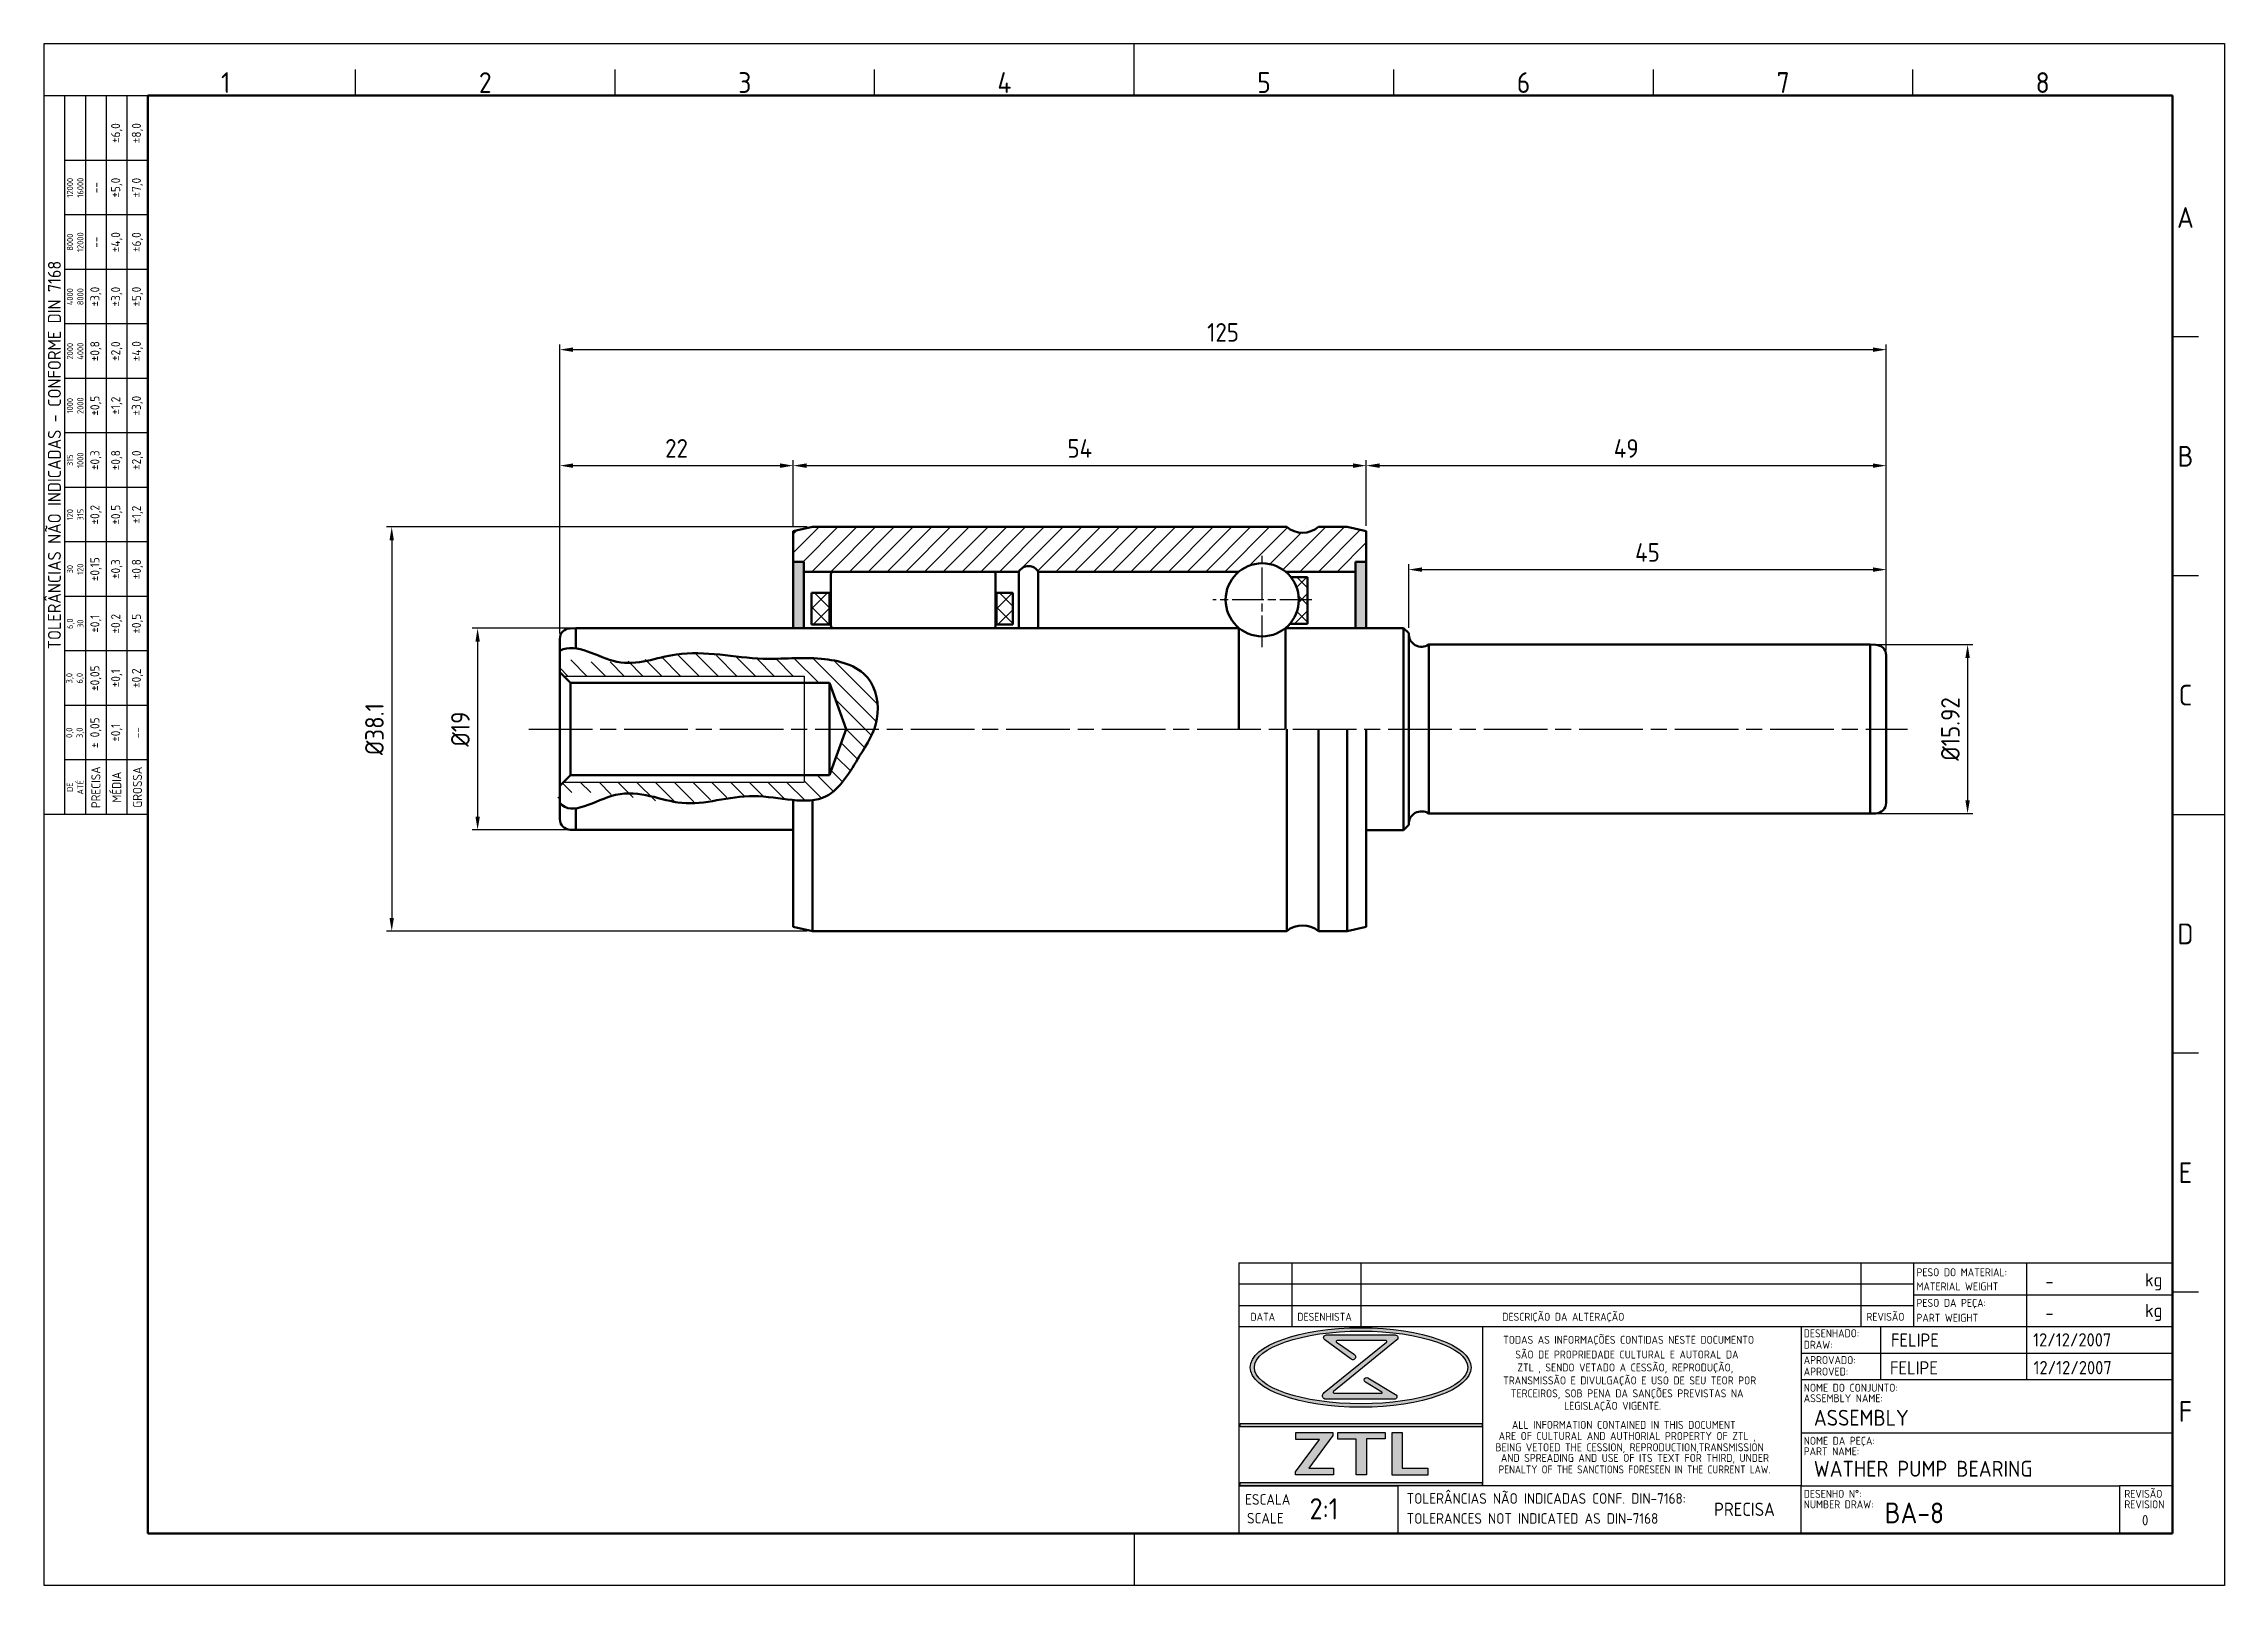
# Model space of a CAD drawing. Extents: x 0 to 205, y 0 to 145.
import ezdxf
from ezdxf.enums import TextEntityAlignment as Align

# ---------------------------------------------------------------- set-up
doc = ezdxf.new("R2010")
doc.units = 0
doc.header["$LTSCALE"] = 0.5
for name, pattern in [('AM_ISO02W050', [7.5, 6, -1.5]), ('AM_ISO08W050', [18, 12, -1.5, 3, -1.5]), ('AM_ISO08W050x2', [9, 6, -0.75, 1.5, -0.75])]:
    doc.linetypes.add(name, pattern=pattern)
doc.layers.get('0').update_dxf_attribs({"linetype": 'CONTINUOUS'})
doc.layers.get('Defpoints').update_dxf_attribs({"linetype": 'CONTINUOUS'})
for name, color, linetype, lineweight in [('AM_0', 7, 'CONTINUOUS', 50), ('AM_3', 6, 'AM_ISO02W050', 25), ('AM_5', 3, 'CONTINUOUS', 25), ('AM_7', 4, 'AM_ISO08W050', 25), ('AM_8', 1, 'CONTINUOUS', 25), ('AM_BOR', 7, 'CONTINUOUS', 50)]:
    doc.layers.add(name, color=color, linetype=linetype, lineweight=lineweight)
doc.styles.add('ACISOTS', font='isocp.shx', dxfattribs={"height": 1})
doc.styles.get("Standard").update_dxf_attribs({"font": 'ISOCP.SHX'})
doc.dimstyles.new('AM_ISO', dxfattribs={"dimtxt": 3.5, "dimasz": 2.5, "dimexe": 1, "dimexo": 1, "dimgap": 1.5, "dimtad": 1, "dimdsep": 46, "dimtxsty": 'Standard', "dimcen": 0, "dimclrd": 256, "dimclre": 256, "dimclrt": 2, "dimadec": 0, "dimazin": 2, "dimtp": 0.1, "dimtm": 0.1, "dimtfac": 0.71, "dimtdec": 3, "dimtmove": 0, "dimatfit": 3, "dimfxl": 1, "dimlwd": -1, "dimlwe": -1, "dimarcsym": 0})

# ---------------------------------------------------------------- blocks, each defined once
blk = doc.blocks.new('A3 ZTL')
for p, q in [((19.57, 280.82), (19.57, 9.78)), ((401.17, 280.82), (19.57, 280.82)), ((401.17, 9.78), (401.17, 280.82)), ((19.57, 9.78), (401.17, 9.78))]:
    blk.add_line(p, q)
at = {"layer": 'AM_BOR', "color": 135, "lineweight": 25}
for p, q in [((0, 0), (0, 290.61)), ((0, 290.61), (410.96, 290.61)), ((205.48, 280.82), (205.48, 290.61)), ((410.96, 290.61), (410.96, 0)), ((58.71, 280.82), (58.71, 285.71)), ((107.63, 280.82), (107.63, 285.71)), ((156.56, 280.82), (156.56, 285.71)), ((254.4, 280.82), (254.4, 285.71)), ((303.33, 280.82), (303.33, 285.71)), ((352.25, 280.82), (352.25, 285.71)), ((3.91, 145.3), (3.91, 280.82)), ((7.83, 280.82), (7.83, 145.3)), ((11.74, 280.82), (11.74, 145.3)), ((15.66, 145.3), (15.66, 280.82)), ((19.57, 268.59), (3.91, 268.59)), ((19.57, 258.32), (3.91, 258.32)), ((19.57, 248.04), (3.91, 248.04)), ((19.57, 237.77), (3.91, 237.77)), ((406.07, 235.32), (401.17, 235.32)), ((19.57, 227.5), (3.91, 227.5)), ((19.57, 217.22), (3.91, 217.22)), ((19.57, 206.95), (3.91, 206.95)), ((19.57, 196.67), (3.91, 196.67)), ((406.07, 190.31), (401.17, 190.31)), ((19.57, 186.4), (3.91, 186.4)), ((19.57, 176.13), (3.91, 176.13)), ((19.57, 165.85), (3.91, 165.85)), ((19.57, 155.58), (3.91, 155.58)), ((401.17, 145.3), (410.96, 145.3)), ((406.07, 100.29), (401.17, 100.29)), ((406.07, 55.28), (401.17, 55.28)), ((205.48, 9.78), (205.48, 0)), ((410.96, 0), (0, 0))]:
    blk.add_line(p, q, dxfattribs=at)
blk.add_lwpolyline([(19.57, 145.3), (0, 145.3), (0, 280.82), (19.57, 280.82)], close=True, dxfattribs=at)
at = {"layer": 'AM_BOR', "color": 135, "lineweight": 25, "style": 'ACISOTS'}
for s, p in [('1', (34.25, 283.27)), ('2', (83.17, 283.27)), ('3', (132.09, 283.27)), ('4', (181.02, 283.27)), ('5', (229.94, 283.27)), ('6', (278.86, 283.27)), ('7', (327.79, 283.27)), ('8', (376.71, 283.27)), ('A', (403.62, 257.83)), ('B', (403.62, 212.82)), ('C', (403.62, 167.81)), ('D', (403.62, 122.8)), ('E', (403.62, 77.79)), ('F', (403.62, 32.78))]:
    blk.add_text(s, height=3.91, dxfattribs=at).set_placement(p, align=Align.MIDDLE)
at = {"layer": 'AM_BOR', "color": 135, "lineweight": 25, "attachment_point": 5, "rotation": 90}
for s, insert, char_height, width in [('±6,0', (13.7, 273.73), 1.712, 10.274), ('±8,0', (17.61, 273.73), 1.712, 10.274), ('12000\\P16000', (5.87, 263.45), 1.174, 10.274), ('--', (9.78, 263.45), 1.712, 10.274), ('±5,0', (13.7, 263.45), 1.712, 10.274), ('±7,0', (17.61, 263.45), 1.712, 10.274), ('±4,0', (13.7, 253.18), 1.712, 10.274), ('±6,0', (17.61, 253.18), 1.712, 10.274), ('8000\\P12000', (5.87, 253.18), 1.174, 10.274), ('--', (9.78, 253.18), 1.712, 10.274), ('{\\Fisocp.shx|c0;TOLERÂNCIAS NÃO INDICADAS - CONFORME DIN 7168}', (1.96, 213.06), 2.4462, 135.5186), ('4000\\P8000', (5.87, 242.91), 1.174, 10.274), ('±3,0', (9.78, 242.91), 1.712, 10.274), ('±3,0', (13.7, 242.91), 1.712, 10.274), ('±5,0', (17.61, 242.91), 1.712, 10.274), ('±0,8', (9.78, 232.63), 1.712, 10.274), ('±2,0', (13.7, 232.63), 1.712, 10.274), ('±4,0', (17.61, 232.63), 1.712, 10.274), ('2000\\P4000', (5.87, 232.63), 1.174, 10.274), ('1000\\P2000', (5.87, 222.36), 1.174, 10.274), ('±0,5', (9.78, 222.36), 1.712, 10.274), ('±1,2', (13.7, 222.36), 1.712, 10.274), ('±3,0', (17.61, 222.36), 1.712, 10.274), ('±0,3', (9.78, 212.08), 1.712, 10.274), ('±0,8', (13.7, 212.08), 1.712, 10.274), ('±2,0', (17.61, 212.08), 1.712, 10.274), ('315\\P1000', (5.87, 212.08), 1.174, 10.274), ('120\\P315', (5.87, 201.81), 1.174, 10.274), ('±0,2', (9.78, 201.81), 1.712, 10.274), ('±0,5', (13.7, 201.81), 1.712, 10.274), ('±1,2', (17.61, 201.81), 1.712, 10.274), ('±0,15', (9.78, 191.54), 1.712, 10.274), ('±0,3', (13.7, 191.54), 1.712, 10.274), ('±0,8', (17.61, 191.54), 1.712, 10.274), ('30\\P120', (5.87, 191.54), 1.174, 10.274), ('6,0\\P30', (5.87, 181.26), 1.174, 10.274), ('±0,1', (9.78, 181.26), 1.712, 10.274), ('±0,2', (13.7, 181.26), 1.712, 10.274), ('±0,5', (17.61, 181.26), 1.712, 10.274), ('±0,05', (9.78, 170.99), 1.712, 10.274), ('±0,2', (17.61, 170.99), 1.712, 10.274), ('3,0\\P6,0', (5.87, 170.99), 1.174, 10.274), ('±0,1', (13.7, 170.99), 1.712, 10.274), ('0,0\\P3,0', (5.87, 160.71), 1.174, 10.274), ('± 0,05', (9.78, 160.71), 1.712, 10.274), ('\\pt4.69206;±0,1', (13.7, 160.71), 1.7123, 10.274), ('--', (17.61, 160.71), 1.712, 10.274), ('PRECISA', (9.78, 150.44), 1.712, 10.274), ('MÉDIA', (13.7, 150.44), 1.712, 10.274), ('GROSSA', (17.61, 150.44), 1.712, 10.274), ('{\\Fisocp.shx|c0;DE\\PATÉ}', (5.87, 150.44), 1.1742, 10.274)]:
    blk.add_mtext(s, dxfattribs=dict(at, insert=insert, char_height=char_height, width=width))
blk = doc.blocks.new('LEGENDAZTL-1')
at = {"layer": 'AM_8'}
h = blk.add_hatch(color=135, dxfattribs=at)
edge = h.paths.add_edge_path()
edge.add_ellipse((23.01, 31.29), major_axis=(20.82, 0), ratio=0.359907, start_angle=191.4592, end_angle=452.8175)
edge.add_ellipse((23.01, 31.29), major_axis=(20.82, 0), ratio=0.359907, start_angle=92.8175, end_angle=191.4592)
edge = h.paths.add_edge_path(flags=16)
edge.add_ellipse((23.07, 31.29), major_axis=(20.11, 0), ratio=0.340664, start_angle=93.067, end_angle=371.4592)
edge.add_ellipse((23.07, 31.29), major_axis=(20.11, 0), ratio=0.340664, start_angle=11.4592, end_angle=93.067)
h = blk.add_hatch(color=135, dxfattribs=at)
edge = h.paths.add_edge_path()
edge.add_line((27.86, 36.04), (16.14, 26.55))
edge.add_arc((16.46, 25.96), 0.662, 118.1409, 270)
edge.add_line((16.46, 25.3), (29.34, 25.3))
edge.add_arc((29.33, 25.79), 0.488, 271.9685, 418.9108)
edge.add_line((29.58, 26.21), (24.36, 29.35))
edge.add_arc((24.11, 28.95), 0.475, 58.6682, 238.8052)
edge.add_line((23.87, 28.54), (26.98, 26.65))
edge.add_arc((26.92, 26.56), 0.12, -90, 54.6545, ccw=False)
edge.add_line((26.92, 26.44), (17.93, 26.44))
edge.add_arc((17.96, 26.6), 0.167, 129.2364, 260.8226, ccw=False)
edge.add_line((17.86, 26.73), (29.79, 36.47))
edge.add_arc((29.47, 36.9), 0.529, 306.0702, 450)
edge.add_line((29.47, 37.43), (16.54, 37.43))
edge.add_arc((16.52, 36.92), 0.513, 87.7272, 233.7471)
edge.add_line((16.21, 36.5), (21.18, 32.86))
edge.add_arc((21.5, 33.28), 0.527, 232.4714, 414.7334)
edge.add_line((21.81, 33.71), (18.46, 36.07))
edge.add_arc((18.53, 36.2), 0.144, 90, 242.5235, ccw=False)
edge.add_line((18.53, 36.35), (27.78, 36.35))
edge.add_arc((27.75, 36.17), 0.176, -50.9964, 80.7655, ccw=False)
for points in [[(0.28, 20.1), (45.87, 20.1), (45.87, 20.7), (0.28, 20.7)], [(10.71, 11.65), (10.71, 11.05), (17.9, 11.05), (17.9, 12.32), (13.24, 12.32), (17.77, 18.44), (17.77, 19.04), (10.78, 19.04), (10.78, 17.71), (15.21, 17.71)], [(18.7, 17.78), (22.17, 17.78), (22.17, 11.05), (24.07, 11.05), (24.07, 17.84), (27.63, 17.84), (27.63, 19.04), (18.7, 19.04)], [(35.62, 11.02), (35.62, 12.32), (30.79, 12.32), (30.79, 19.04), (28.93, 19.04), (28.93, 11.02)], [(45.87, 9.6), (0.28, 9.6), (0.28, 9), (45.87, 9)]]:
    blk.add_hatch(color=135, dxfattribs=at).paths.add_polyline_path(points)
at = {"layer": 'AM_8', "color": 135}
for p, q in [((0, 51), (176, 51)), ((0, 51), (0, 0)), ((10, 51), (10, 39)), ((23, 51), (23, 39)), ((117.25, 51), (117.25, 39)), ((127.25, 39), (127.25, 51)), ((148.5, 51), (148.5, 45)), ((176, 0), (176, 51)), ((127.25, 47), (0, 47)), ((0, 43), (127.25, 43)), ((127.25, 45), (176, 45)), ((148.5, 45), (148.5, 39)), ((0, 39), (106, 39)), ((16.54, 37.43), (29.47, 37.43)), ((45.93, 39), (45.93, 9)), ((106, 39), (106, 20)), ((106, 39), (176, 39)), ((121, 39), (121, 29)), ((148.5, 39), (148.5, 29)), ((106, 34), (176, 34)), ((106, 29), (176, 29)), ((0.28, 20.1), (0.28, 20.7)), ((0.28, 20.7), (45.87, 20.7)), ((45.87, 20.7), (45.87, 20.1)), ((45.87, 20.1), (0.28, 20.1)), ((10.71, 11.65), (15.21, 17.71)), ((10.78, 17.71), (10.78, 19.04)), ((10.78, 19.04), (17.77, 19.04)), ((15.21, 17.71), (10.78, 17.71)), ((17.77, 18.44), (13.24, 12.32)), ((17.77, 19.04), (17.77, 18.44)), ((18.7, 17.78), (18.7, 19.04)), ((18.7, 19.04), (27.63, 19.04)), ((22.17, 17.78), (18.7, 17.78)), ((22.17, 11.05), (22.17, 17.78)), ((24.07, 17.84), (24.07, 11.05)), ((27.63, 17.84), (24.07, 17.84)), ((27.63, 19.04), (27.63, 17.84)), ((28.93, 11.02), (28.93, 19.04)), ((28.93, 19.04), (30.79, 19.04)), ((30.79, 19.04), (30.79, 12.32)), ((106, 20), (106, 9)), ((106, 19), (176, 19)), ((0, 9), (30, 9)), ((106, 9), (0, 9)), ((0.28, 9.6), (45.87, 9.6)), ((0.28, 9), (0.28, 9.6)), ((45.87, 9), (0.28, 9)), ((10.71, 11.05), (10.71, 11.65)), ((17.9, 11.05), (10.71, 11.05)), ((13.24, 12.32), (17.9, 12.32)), ((17.9, 12.32), (17.9, 11.05)), ((24.07, 11.05), (22.17, 11.05)), ((35.62, 11.02), (28.93, 11.02)), ((30, 9), (30, 0)), ((30.79, 12.32), (35.62, 12.32)), ((35.62, 12.32), (35.62, 11.02)), ((45.87, 9.6), (45.87, 9)), ((106, 0), (106, 9)), ((106, 9), (166, 9)), ((176, 9), (166, 9)), ((166, 9), (166, 0)), ((0, 0), (176, 0))]:
    blk.add_line(p, q, dxfattribs=at)
blk.add_lwpolyline([(16.54, 37.43), (29.47, 37.43, -0.726075), (29.79, 36.47), (17.86, 26.73, 0.646844), (17.93, 26.44), (26.92, 26.44, 0.730915), (26.98, 26.65), (23.87, 28.54, -1.001197), (24.36, 29.35), (29.58, 26.21, -0.746343), (29.34, 25.3), (16.46, 25.3, -0.780296), (16.14, 26.55), (27.86, 36.04, 0.647932), (27.78, 36.35), (18.53, 36.35, 0.78497), (18.46, 36.07), (21.81, 33.71, -1.019937), (21.18, 32.86), (16.21, 36.5, -0.740095), (16.54, 37.43, -0.257794)], format="xyb", dxfattribs=at)
for centre, major_axis, ratio in [((23.01, 31.29), (-20.82, 0), 0.359907), ((23.07, 31.29), (-20.11, 0), 0.340664)]:
    blk.add_ellipse(centre, major_axis=major_axis, ratio=ratio, dxfattribs=at)
for s, height, p in [('PESO DO MATERIAL:', 1.5, (127.75, 48.48)), ('MATERIAL WEIGHT', 1.5, (127.75, 45.82)), ('kg', 2.5, (170.83, 46.56)), ('DATA', 1.5, (2.22, 40.09)), ('DESENHISTA', 1.5, (11.05, 40.09)), ('DESCRIÇÃO DA ALTERAÇÃO', 1.5, (49.68, 40.09)), ('REVISÃO', 1.5, (118.32, 40.09)), ('PESO DA PEÇA:', 1.5, (127.75, 42.71)), ('PART WEIGHT', 1.5, (127.75, 39.91)), ('kg', 2.5, (170.83, 40.79)), ('TODAS AS INFORMAÇÕES CONTIDAS NESTE DOCUMENTO', 1.5, (49.85, 35.75)), ('DESENHADO:', 1.5, (106.5, 36.98)), ('SÃO DE PROPRIEDADE CULTURAL E AUTORAL DA', 1.5, (52.14, 32.98)), ('APROVADO:', 1.5, (106.5, 31.93)), ('DRAW:', 1.5, (106.5, 34.82)), ('TRANSMISSÃO E DIVULGAÇÃO E USO DE SEU TEOR POR', 1.5, (49.85, 28.1)), ('ZTL , SENDO VETADO A CESSÃO, REPRODUÇÃO,', 1.5, (52.53, 30.54)), ('APROVED:', 1.5, (106.5, 29.77)), ('TERCEIROS, SOB PENA DA SANÇÕES PREVISTAS NA', 1.5, (51.3, 25.66)), ('LEGISLAÇÃO VIGENTE.', 1.5, (61.33, 23.31)), ('ASSEMBLY NAME:', 1.5, (106.5, 24.74)), ('NOME DO CONJUNTO:', 1.5, (106.5, 26.72)), ('ALL INFORMATION CONTAINED IN THIS DOCUMENT', 1.5, (51.5, 19.72)), ('BEING VETOED THE CESSION, REPRODUCTION,TRANSMISSION', 1.5, (48.41, 15.49)), ('ARE OF CULTURAL AND AUTHORIAL PROPERTY OF ZTL ,', 1.5, (49, 17.62)), ('NOME DA PEÇA:', 1.5, (106.5, 16.72)), ('AND SPREADING AND USE OF ITS TEXT FOR THIRD, UNDER', 1.5, (49.42, 13.49)), ('PART NAME:', 1.5, (106.5, 14.74)), ('TOLERÂNCIAS NÃO INDICADAS CONF. DIN-7168:', 2, (31.66, 5.6)), ('DESENHO N%%d:', 1.5, (106.5, 6.72)), ('REVISÃO', 1.5, (166.93, 6.72)), ('ESCALA', 2, (1.21, 5.42)), ('NUMBER DRAW:', 1.5, (106.5, 4.74)), ('REVISION', 1.5, (166.93, 4.74)), ('SCALE', 2, (1.57, 1.88)), ('TOLERANCES NOT INDICATED AS DIN-7168', 2, (31.66, 1.83))]:
    blk.add_text(s, height=height, dxfattribs=at).set_placement(p)
at = {"layer": 'AM_8', "color": 135, "width": 0.95}
blk.add_text('PENALTY OF THE SANCTIONS FORESEEN IN THE CURRENT LAW.', height=1.5, dxfattribs=at).set_placement((48.99, 11.32))
at = {"layer": 'AM_8', "color": 135}
for tag, height, p in [('PESO', 2.5, (152.06, 47.53)), ('PESO', 2.5, (152.06, 41.58)), ('DESN.', 2.5, (122.94, 36.44)), ('DATADES', 2.5, (149.73, 36.5)), ('APROV', 2.5, (122.75, 31.22)), ('DATAAPROV', 2.5, (149.81, 31.25)), ('CONJUNTO', 3, (108.41, 21.81)), ('PEÇA', 3, (108.4, 12.2)), ('NºDESENHO', 3.91, (121.76, 3.88))]:
    blk.add_attdef(tag, text='', height=height, dxfattribs=at).set_placement(p, align=Align.MIDDLE_LEFT)
at = {"layer": 'AM_8', "color": 135, "style": 'ACISOTS'}
for tag, p, height in [('GEN-TITLE-SCA{12.7}', (13.36, 2.64), 4), ('GEN-TITLE-DWG{30.6}', (92.5, -2.65), 2)]:
    blk.add_attdef(tag, p, '', height=height, dxfattribs=at)
at = {"layer": 'AM_8', "color": 135}
for tag, height, p in [('TOL.N.IND', 2.5, (95.33, 4.56)), ('REV.', 1.96, (170.86, 2.49))]:
    blk.add_attdef(tag, text='', height=height, dxfattribs=at).set_placement(p, align=Align.MIDDLE_CENTER)
blk = doc.blocks.new('*D29')
at = {"layer": 'AM_5'}
for p, q in [((128.61, 90.23), (128.61, 96.23)), ((129.86, 95.73), (172.36, 95.73)), ((173.61, 88.15), (173.61, 96.23))]:
    blk.add_line(p, q, dxfattribs=at)
for points in [[(129.86, 95.94), (129.86, 95.52), (128.61, 95.73)], [(172.36, 95.94), (172.36, 95.52), (173.61, 95.73)]]:
    blk.add_solid(points, dxfattribs=at)
at = {"layer": 'Defpoints', "color": 0}
for p in [(173.61, 95.73), (128.61, 89.73), (173.61, 87.65)]:
    blk.add_point(p, dxfattribs=at)
at = {"layer": 'AM_5', "color": 2, "insert": (151.11, 97.35), "char_height": 1.75, "attachment_point": 5}
blk.add_mtext('45', dxfattribs=at)
blk = doc.blocks.new('*D31')
at = {"layer": 'AM_5'}
for p, q in [((48.61, 89.71), (48.61, 116.96)), ((49.86, 116.46), (172.36, 116.46)), ((173.61, 88.15), (173.61, 116.96))]:
    blk.add_line(p, q, dxfattribs=at)
for points in [[(49.86, 116.67), (49.86, 116.25), (48.61, 116.46)], [(172.36, 116.67), (172.36, 116.25), (173.61, 116.46)]]:
    blk.add_solid(points, dxfattribs=at)
at = {"layer": 'Defpoints', "color": 0}
for p in [(173.61, 116.46), (48.61, 89.21), (173.61, 87.65)]:
    blk.add_point(p, dxfattribs=at)
at = {"layer": 'AM_5', "color": 3, "insert": (111.11, 118.09), "char_height": 1.75, "attachment_point": 5}
blk.add_mtext('125', dxfattribs=at)
blk = doc.blocks.new('*D32')
at = {"layer": 'AM_5'}
for p, q in [((48.61, 89.71), (48.61, 106.03)), ((49.86, 105.53), (69.36, 105.53)), ((70.61, 99.85), (70.61, 106.03))]:
    blk.add_line(p, q, dxfattribs=at)
for points in [[(49.86, 105.74), (49.86, 105.32), (48.61, 105.53)], [(69.36, 105.74), (69.36, 105.32), (70.61, 105.53)]]:
    blk.add_solid(points, dxfattribs=at)
at = {"layer": 'Defpoints', "color": 0}
for p in [(70.61, 105.53), (70.61, 99.35), (48.61, 89.21)]:
    blk.add_point(p, dxfattribs=at)
at = {"layer": 'AM_5', "color": 3, "insert": (59.61, 107.16), "char_height": 1.75, "attachment_point": 5}
blk.add_mtext('22', dxfattribs=at)
blk = doc.blocks.new('*D33')
at = {"layer": 'AM_5'}
for p, q in [((70.61, 99.85), (70.61, 106.03)), ((71.86, 105.53), (123.36, 105.53)), ((124.61, 99.85), (124.61, 106.03))]:
    blk.add_line(p, q, dxfattribs=at)
for points in [[(71.86, 105.74), (71.86, 105.32), (70.61, 105.53)], [(123.36, 105.74), (123.36, 105.32), (124.61, 105.53)]]:
    blk.add_solid(points, dxfattribs=at)
at = {"layer": 'Defpoints', "color": 0}
for p in [(124.61, 105.53), (70.61, 99.35), (124.61, 99.35)]:
    blk.add_point(p, dxfattribs=at)
at = {"layer": 'AM_5', "color": 3, "insert": (97.61, 107.15), "char_height": 1.75, "attachment_point": 5}
blk.add_mtext('54', dxfattribs=at)
blk = doc.blocks.new('*D34')
at = {"layer": 'AM_5'}
for p, q in [((124.61, 99.85), (124.61, 106.03)), ((125.86, 105.53), (172.36, 105.53)), ((173.61, 88.15), (173.61, 106.03))]:
    blk.add_line(p, q, dxfattribs=at)
for points in [[(125.86, 105.74), (125.86, 105.32), (124.61, 105.53)], [(172.36, 105.74), (172.36, 105.32), (173.61, 105.53)]]:
    blk.add_solid(points, dxfattribs=at)
at = {"layer": 'Defpoints', "color": 0}
for p in [(173.61, 105.53), (124.61, 99.35), (173.61, 87.65)]:
    blk.add_point(p, dxfattribs=at)
at = {"layer": 'AM_5', "color": 3, "insert": (149.11, 107.15), "char_height": 1.75, "attachment_point": 5}
blk.add_mtext('49', dxfattribs=at)
blk = doc.blocks.new('*D35')
at = {"layer": 'AM_5'}
for p, q in [((71.91, 99.75), (32.27, 99.75)), ((32.77, 98.5), (32.77, 62.9)), ((71.91, 61.65), (32.27, 61.65))]:
    blk.add_line(p, q, dxfattribs=at)
for points in [[(32.56, 98.5), (32.97, 98.5), (32.77, 99.75)], [(32.56, 62.9), (32.97, 62.9), (32.77, 61.65)]]:
    blk.add_solid(points, dxfattribs=at)
at = {"layer": 'Defpoints', "color": 0}
for p in [(72.41, 99.75), (32.77, 61.65), (72.41, 61.65)]:
    blk.add_point(p, dxfattribs=at)
at = {"layer": 'AM_5', "color": 3, "insert": (31.14, 80.7), "char_height": 1.75, "attachment_point": 5, "rotation": 90}
blk.add_mtext('%%C38.1', dxfattribs=at)
blk = doc.blocks.new('*D36')
at = {"layer": 'AM_5'}
for p, q in [((49.61, 90.2), (40.36, 90.2)), ((40.86, 88.95), (40.86, 72.45)), ((49.61, 71.2), (40.36, 71.2))]:
    blk.add_line(p, q, dxfattribs=at)
for points in [[(40.66, 88.95), (41.07, 88.95), (40.86, 90.2)], [(40.66, 72.45), (41.07, 72.45), (40.86, 71.2)]]:
    blk.add_solid(points, dxfattribs=at)
at = {"layer": 'Defpoints', "color": 0}
for p in [(50.11, 90.2), (40.86, 71.2), (50.11, 71.2)]:
    blk.add_point(p, dxfattribs=at)
at = {"layer": 'AM_5', "color": 3, "insert": (39.24, 80.7), "char_height": 1.75, "attachment_point": 5, "rotation": 90}
blk.add_mtext('%%C19', dxfattribs=at)
blk = doc.blocks.new('*D37')
at = {"layer": 'AM_5'}
for p, q in [((172.61, 88.66), (181.78, 88.66)), ((181.28, 87.41), (181.28, 74)), ((172.87, 72.75), (181.78, 72.75))]:
    blk.add_line(p, q, dxfattribs=at)
for points in [[(181.07, 87.41), (181.49, 87.41), (181.28, 88.66)], [(181.07, 74), (181.49, 74), (181.28, 72.75)]]:
    blk.add_solid(points, dxfattribs=at)
at = {"layer": 'Defpoints', "color": 0}
for p in [(172.11, 88.66), (172.37, 72.75), (181.28, 72.75)]:
    blk.add_point(p, dxfattribs=at)
at = {"layer": 'AM_5', "color": 3, "insert": (179.66, 80.71), "char_height": 1.75, "attachment_point": 5, "rotation": 90}
blk.add_mtext('%%C15.92', dxfattribs=at)

msp = doc.modelspace()

# ---------------------------------------------------------------- hatches: boundary and pattern name
at = {"layer": 'AM_3'}
h = msp.add_hatch(dxfattribs=at)
h.set_pattern_fill('ANSI31', color=256, scale=15, style=0)
h.paths.add_polyline_path([(78.278, 102.972), (76.724, 102.972), (76.724, 95.972), (83.474, 95.972), (83.474, 99.972, -0.2679492)])
h.paths.add_polyline_path([(83.474, 63.972), (76.724, 63.972), (76.724, 56.972), (78.278, 56.972, -0.2679492), (83.474, 59.972)])
h = msp.add_hatch(dxfattribs=at)
h.set_pattern_fill('ANSI31', color=256, scale=15, style=0)
h.paths.add_polyline_path([(86.474, 95.972), (90.224, 99.722), (90.224, 102.972), (88.671, 102.972, -0.2679492), (83.474, 99.972), (83.474, 95.972)])
h.paths.add_polyline_path([(90.224, 56.972), (90.224, 60.222), (86.474, 63.972), (83.474, 63.972), (83.474, 59.972, -0.2679492), (88.671, 56.972)])
at = {"layer": 'AM_8'}
h = msp.add_hatch(dxfattribs=at)
h.set_pattern_fill('_U', color=256, scale=1.25, angle=45, style=0, pattern_type=0)
h.set_pattern_definition([(45, (5.85, -8.1117), (-0.883883, 0.883883), [])])
edge = h.paths.add_edge_path()
edge.add_line((70.608, 99.354), (70.608, 96.457))
edge.add_line((70.608, 96.457), (71.608, 96.457))
edge.add_line((71.608, 96.457), (71.608, 95.536))
edge.add_line((71.608, 95.536), (91.863, 95.536))
edge.add_arc((92.783, 94.989), 1.071, 30.76755, 149.23245, ccw=False)
edge.add_line((93.704, 95.536), (112.607, 95.536))
edge.add_arc((114.804, 92.882), 3.446, 50.37912, 129.62088, ccw=False)
edge.add_line((117.001, 95.536), (123.608, 95.536))
edge.add_line((123.608, 95.536), (123.608, 96.457))
edge.add_line((123.608, 96.457), (124.608, 96.457))
edge.add_line((124.608, 96.457), (124.608, 99.354))
edge.add_line((124.608, 99.354), (122.808, 99.753))
edge.add_line((122.808, 99.753), (120.108, 99.753))
edge.add_arc((118.608, 101.524), 2.32, 229.72739, 310.27261, ccw=False)
edge.add_line((117.108, 99.753), (72.408, 99.753))
edge.add_line((72.408, 99.753), (70.608, 99.354))
for points in [[(70.608, 96.457), (70.608, 90.228), (71.608, 90.228), (71.608, 96.457)], [(124.608, 96.457), (124.608, 90.228), (123.608, 90.228), (123.608, 96.457)]]:
    msp.add_hatch(color=256, dxfattribs=at).paths.add_polyline_path(points)
h = msp.add_hatch(dxfattribs=at)
h.set_pattern_fill('_U', color=256, scale=1.15, angle=45, style=0, double=1, pattern_type=0)
h.set_pattern_definition([(45, (10.3913, -7.0867), (-0.813173, 0.813173), []), (135, (10.3913, -7.0867), (-0.813173, -0.813173), [])])
edge = h.paths.add_edge_path()
edge.add_line((119.081, 90.647), (119.081, 95.033))
edge.add_line((119.081, 95.033), (117.496, 95.033))
edge.add_arc((114.804, 92.882), 3.446, -40.4566, 38.62786, ccw=False)
edge.add_line((117.426, 90.647), (119.081, 90.647))
h = msp.add_hatch(dxfattribs=at)
h.set_pattern_fill('_U', color=256, scale=1.15, angle=45, style=0, double=1, pattern_type=0)
h.set_pattern_definition([(45, (-12.15, -7.0867), (-0.813173, 0.813173), []), (135, (-12.15, -7.0867), (-0.813173, -0.813173), [])])
h.paths.add_polyline_path([(72.324, 90.576), (74.036, 90.576), (74.036, 93.545), (72.324, 93.545)])
h = msp.add_hatch(dxfattribs=at)
h.set_pattern_fill('_U', color=256, scale=1.15, angle=45, style=0, double=1, pattern_type=0)
h.set_pattern_definition([(45, (-4.4762, -7.0867), (-0.813173, 0.813173), []), (135, (-4.4762, -7.0867), (-0.813173, -0.813173), [])])
h.paths.add_polyline_path([(91.309, 90.576), (91.309, 93.545), (89.77, 93.545), (89.77, 90.576)])
h = msp.add_hatch(dxfattribs=at)
h.set_pattern_fill('_U', color=256, scale=1.25, angle=135, style=0, pattern_type=0)
h.set_pattern_definition([(135, (0, -8.1117), (-0.883883, -0.883883), [])])
edge = h.paths.add_edge_path()
edge.add_spline(control_points=[(48.608, 73.737), (47.467, 75.094), (55.773, 74.49), (59.836, 73.193), (66.822, 75.139), (73.737, 72.809), (76.684, 77.97), (78.998, 81.477), (78.109, 86.356), (72.844, 87.689), (67.054, 86.995), (59.749, 88.307), (55.64, 86.659), (46.993, 87.233), (48.608, 88.087)], knot_values=[0, 0, 0, 0, 5.3182252, 11.6086731, 18.4088291, 25.237002, 30.1674382, 34.0301945, 37.9785609, 42.7144517, 48.2003344, 56.3809953, 62.0271613, 67.5092607, 67.5092607, 67.5092607, 67.5092607], degree=3, periodic=0)
edge.add_line((48.608, 88.087), (48.608, 86.053))
edge.add_line((48.608, 86.053), (48.958, 85.703))
edge.add_line((48.958, 85.703), (71.643, 85.703))
edge.add_line((71.643, 85.703), (71.643, 85.053))
edge.add_line((71.643, 85.053), (74.025, 85.053))
edge.add_line((74.025, 85.053), (75.608, 80.703))
edge.add_line((75.608, 80.703), (74.025, 76.353))
edge.add_line((74.025, 76.353), (71.643, 76.353))
edge.add_line((71.643, 76.353), (71.643, 75.703))
edge.add_line((71.643, 75.703), (48.958, 75.703))
edge.add_line((48.958, 75.703), (48.608, 75.353))
edge.add_line((48.608, 75.353), (48.608, 73.737))

# ---------------------------------------------------------------- linework, layer by layer
at = {"layer": 'AM_0'}
for p, q in [((72.408, 99.753), (70.608, 99.354)), ((70.608, 90.203), (70.608, 99.354)), ((72.408, 99.753), (117.108, 99.753)), ((120.108, 99.753), (122.808, 99.753)), ((122.808, 99.753), (124.608, 99.354)), ((124.608, 99.354), (124.608, 90.203)), ((70.608, 96.457), (71.608, 96.457)), ((71.608, 96.457), (71.608, 90.203)), ((71.608, 95.536), (91.863, 95.536)), ((91.863, 95.536), (91.863, 90.203)), ((93.704, 95.536), (112.607, 95.536)), ((93.704, 95.536), (93.704, 90.203)), ((117.001, 95.536), (123.608, 95.536)), ((117.496, 95.033), (119.081, 95.033)), ((119.081, 95.033), (119.081, 90.622)), ((124.608, 96.457), (123.608, 96.457)), ((123.608, 96.457), (123.608, 90.203)), ((74.036, 93.545), (72.324, 93.545)), ((72.324, 93.545), (72.324, 90.551)), ((74.036, 90.551), (74.036, 93.545)), ((74.153, 93.545), (74.036, 93.545)), ((89.77, 93.545), (89.676, 93.545)), ((91.309, 93.545), (89.77, 93.545)), ((89.77, 93.545), (89.77, 90.551)), ((91.309, 90.551), (91.309, 93.545)), ((72.324, 90.551), (74.036, 90.551)), ((74.036, 90.551), (74.153, 90.551)), ((89.676, 90.551), (89.77, 90.551)), ((89.77, 90.551), (91.309, 90.551)), ((119.081, 90.622), (117.426, 90.622)), ((48.608, 72.217), (48.608, 89.215)), ((50.108, 90.203), (49.582, 90.19)), ((50.108, 90.203), (112.607, 90.203)), ((50.108, 90.203), (50.108, 88.313)), ((112.607, 90.203), (112.607, 80.703)), ((117.001, 90.203), (128.108, 90.203)), ((117.001, 90.203), (117.001, 80.703)), ((128.108, 90.203), (128.608, 89.728)), ((128.108, 90.203), (128.108, 71.178)), ((128.608, 71.678), (128.608, 89.728)), ((130.508, 88.662), (172.108, 88.662)), ((130.508, 88.662), (130.508, 72.744)), ((172.108, 88.662), (172.108, 72.744)), ((172.108, 88.662), (172.634, 88.649)), ((173.608, 87.649), (173.608, 73.758)), ((48.608, 86.053), (49.608, 85.053)), ((49.608, 85.053), (74.025, 85.053)), ((49.608, 76.353), (49.608, 85.053)), ((74.025, 85.053), (75.608, 80.703)), ((74.025, 85.053), (74.025, 76.353)), ((74.025, 76.353), (75.608, 80.703)), ((117.108, 61.653), (117.108, 80.703)), ((120.108, 61.653), (120.108, 80.703)), ((122.808, 80.703), (122.808, 61.653)), ((124.608, 80.703), (124.608, 62.052)), ((48.608, 75.353), (49.608, 76.353)), ((49.608, 76.353), (74.025, 76.353)), ((70.608, 62.052), (70.608, 74.013)), ((72.408, 74.002), (72.408, 61.653)), ((50.108, 73.235), (50.108, 71.203)), ((172.108, 72.744), (130.508, 72.744)), ((172.108, 72.744), (172.634, 72.758)), ((50.108, 71.203), (49.582, 71.217)), ((70.608, 71.203), (50.108, 71.203)), ((128.108, 71.178), (124.608, 71.178)), ((128.108, 71.178), (128.608, 71.678)), ((72.408, 61.653), (70.608, 62.052)), ((122.808, 61.653), (124.608, 62.052)), ((117.108, 61.653), (72.408, 61.653)), ((122.808, 61.653), (120.108, 61.653))]:
    msp.add_line(p, q, dxfattribs=at)
msp.add_lwpolyline([(74.403, 90.203), (89.426, 90.203, 0.4142136), (89.676, 90.453), (89.676, 95.286, 0.4142136), (89.426, 95.536), (74.403, 95.536, 0.4142136), (74.153, 95.286), (74.153, 90.453, 0.4142136)], format="xyb", close=True, dxfattribs=at)
msp.add_circle((114.804, 92.882), 3.446, dxfattribs=at)
for centre, radius, start, end in [((118.608, 101.524), 2.32, 229.72739, 310.27261), ((92.783, 94.989), 1.071, 30.76755, 149.23245), ((49.586, 89.211), 0.978, 90.25904, 179.79002), ((129.829, 89.678), 1.222, 177.65773, 303.75283), ((172.608, 87.649), 1, 360, 88.5), ((49.608, 72.217), 1, 180, 268.5), ((129.829, 71.728), 1.222, 56.24717, 182.34227), ((172.608, 73.758), 1, 271.5, 0), ((118.608, 59.883), 2.32, 49.72739, 130.27261)]:
    msp.add_arc(centre, radius, start, end, dxfattribs=at)
at = {"layer": 'AM_0', "start_tangent": (0.8839654, 0.4675523), "end_tangent": (-0.6435796, 0.7653792)}
msp.add_spline([(48.608, 88.087), (53.989, 87.037), (59.591, 87.737), (67.762, 87.329), (73.248, 87.329), (77.625, 85.521), (78.5, 81.671), (76.866, 78.17), (73.715, 74.379), (66.886, 74.379), (60.117, 73.737), (53.872, 74.495), (48.608, 73.737)], degree=3, dxfattribs=at)
at = {"layer": 'AM_5'}
for p, q in [((48.958, 85.703), (71.643, 85.703)), ((71.643, 85.703), (71.643, 75.703)), ((48.958, 75.703), (71.643, 75.703))]:
    msp.add_line(p, q, dxfattribs=at)
at = {"layer": 'AM_7', "linetype": 'AM_ISO08W050x2'}
for p, q in [((114.804, 88.417), (114.804, 97.348)), ((119.471, 92.882), (110.136, 92.882))]:
    msp.add_line(p, q, dxfattribs=at)
at = {"layer": 'AM_7'}
msp.add_line((45.674, 80.703), (175.615, 80.703), dxfattribs=at)

# ---------------------------------------------------------------- block references
at = {"layer": 'AM_0', "lineweight": 0, "xscale": 0.5, "yscale": 0.5, "zscale": 0.5}
msp.add_blockref('A3 ZTL', (0, 0), dxfattribs=at)
at = {"layer": 'AM_0', "lineweight": 0}
ref = msp.add_blockref('LEGENDAZTL-1', (112.587, 4.892), dxfattribs=dict(at, xscale=0.5, yscale=0.5, zscale=0.5))
ref.add_attrib('GEN-TITLE-SCA{12.7}', '2:1', (119.266, 6.214), dxfattribs={"layer": 'AM_8', "color": 135, "height": 2, "style": 'ACISOTS'})
ref.add_attrib('DATAAPROV', '12/12/2007', dxfattribs={"layer": 'AM_8', "color": 135, "height": 1.25}).set_placement((187.492, 20.52), align=Align.MIDDLE_LEFT)
ref.add_attrib('DATADES', '12/12/2007', dxfattribs={"layer": 'AM_8', "color": 135, "height": 1.25}).set_placement((187.452, 23.141), align=Align.MIDDLE_LEFT)
ref.add_attrib('APROV', 'FELIPE', dxfattribs={"layer": 'AM_8', "color": 135, "height": 1.25}).set_placement((173.962, 20.501), align=Align.MIDDLE_LEFT)
ref.add_attrib('PESO', '-', dxfattribs={"layer": 'AM_8', "color": 135, "height": 1.25}).set_placement((188.618, 28.656), align=Align.MIDDLE_LEFT)
ref.add_attrib('PEÇA', 'WATHER PUMP BEARING', dxfattribs={"layer": 'AM_8', "color": 135, "height": 1.5}).set_placement((166.786, 10.99), align=Align.MIDDLE_LEFT)
ref.add_attrib('CONJUNTO', 'ASSEMBLY', dxfattribs={"layer": 'AM_8', "color": 135, "height": 1.5}).set_placement((166.79, 15.797), align=Align.MIDDLE_LEFT)
ref.add_attrib('NºDESENHO', 'BA-8', dxfattribs={"layer": 'AM_8', "color": 135, "height": 1.9556}).set_placement((173.467, 6.831), align=Align.MIDDLE_LEFT)
ref.add_attrib('REV.', '0', dxfattribs={"layer": 'AM_8', "color": 135, "height": 0.978}).set_placement((198.016, 6.137), align=Align.MIDDLE_CENTER)
ref.add_attrib('TOL.N.IND', 'PRECISA', dxfattribs={"layer": 'AM_8', "color": 135, "height": 1.25}).set_placement((160.25, 7.172), align=Align.MIDDLE_CENTER)
ref.add_attrib('DESN.', 'FELIPE', dxfattribs={"layer": 'AM_8', "color": 135, "height": 1.25}).set_placement((174.057, 23.114), align=Align.MIDDLE_LEFT)
ref.add_attrib('PESO', '-', dxfattribs={"layer": 'AM_8', "color": 135, "height": 1.25}).set_placement((188.618, 25.681), align=Align.MIDDLE_LEFT)

# ---------------------------------------------------------------- dimensions: what is measured, and where the dimension line sits
at = {"layer": 'AM_5'}
for base, p1, p2, override, picture, middle in [((173.608, 116.463), (48.608, 89.215), (173.608, 87.649), {"dimscale": 0.5, "dimclrt": 3, "dimadec": 2, "dimtp": 0, "dimtdec": 2}, '*D31', (111.108, 118.088)), ((70.608, 105.53), (48.608, 89.215), (70.608, 99.354), {"dimscale": 0.5, "dimclrt": 3, "dimadec": 2, "dimtp": 0, "dimtdec": 2}, '*D32', (59.608, 107.155)), ((124.608, 105.53), (70.608, 99.354), (124.608, 99.354), {"dimscale": 0.5, "dimclrt": 3, "dimadec": 2, "dimtp": 0, "dimtdec": 2}, '*D33', (97.608, 107.155)), ((173.608, 105.53), (124.608, 99.354), (173.608, 87.649), {"dimscale": 0.5, "dimclrt": 3, "dimadec": 2, "dimtp": 0, "dimtdec": 2}, '*D34', (149.108, 107.155)), ((173.608, 95.728), (128.608, 89.728), (173.608, 87.649), {"dimscale": 0.5, "dimadec": 2, "dimtp": 0, "dimtdec": 2}, '*D29', (151.108, 97.353))]:
    dim = msp.add_linear_dim(base=base, p1=p1, p2=p2, dimstyle='AM_ISO', override=override, dxfattribs=at)
    dim.commit()
    dim.dimension.update_dxf_attribs({"geometry": picture, "text_midpoint": middle})
for base, p1, p2, text, picture, middle in [((32.766, 61.653), (72.408, 99.753), (72.408, 61.653), '%%C38.1', '*D35', (31.141, 80.703)), ((40.865, 71.203), (50.108, 90.203), (50.108, 71.203), '%%C19', '*D36', (39.24, 80.703)), ((181.282, 72.751), (172.108, 88.662), (172.371, 72.751), '%%C15.92', '*D37', (179.657, 80.707))]:
    dim = msp.add_linear_dim(base=base, p1=p1, p2=p2, angle=90, text=text, dimstyle='AM_ISO', override={"dimscale": 0.5, "dimclrt": 3, "dimadec": 2, "dimtp": 0, "dimtdec": 2}, dxfattribs=at)
    dim.commit()
    dim.dimension.update_dxf_attribs({"geometry": picture, "text_midpoint": middle})

doc.saveas('drawing.dxf')
